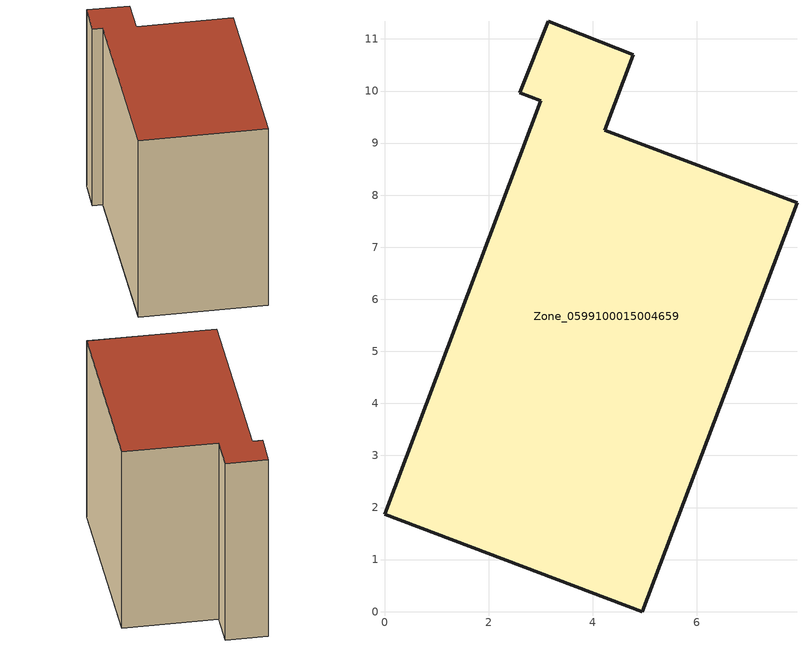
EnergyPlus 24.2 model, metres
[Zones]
Zone_0599100015004659
 floor ground (C_G): 4.96,0 0,1.87 3,9.81 2.6,9.97 3.14,11.34 4.78,10.7 4.23,9.25 7.92,7.85 z0.92
 wall outside (C_F): 4.23,9.25 4.78,10.7 3.14,11.34 2.6,9.97 3,9.81 0,1.87 4.96,0 7.92,7.85 4.23,9.25 z0.92:9.31
 roof outside (C_R): 4.96,0 7.92,7.85 4.23,9.25 4.78,10.7 3.14,11.34 2.6,9.97 3,9.81 0,1.87 z9.31
[BUILDING]
Pand.0599100015004659: North Axis=0; Terrain=City; Loads Convergence Tolerance Value=0.04; Temperature Convergence Tolerance Value=0.4; Solar Distribution=FullExterior; Maximum Number of Warmup Days=25; Minimum Number of Warmup Days=1
[Site:Location]
Rotterdam.The.Hague.AP_ZH_NLD Design_Conditions: Latitude=51.96; Longitude=4.45; Time Zone=1; Elevation=-4.5
[SITE:GROUNDTEMPERATURE:BUILDINGSURFACE]
18, 18, 18, 18, 18, 18, 18, 18, 18, 18, 18, 18
[MATERIAL] Thermal Absorptance=0.9; Solar Absorptance=0.7; Visible Absorptance=0.7
Name | Roughness | Thickness | Conductivity | Density | Specific Heat
G.TI.1965-1974 | MediumSmooth | 0.15 | 0.882353 | 540 | 1210
F.TI.1965-1974 | Rough | 0.3 | 0.697674 | 1920 | 840
R.TI.1965-1974 | MediumRough | 0.2 | 0.232558 | 1500 | 1000
[CONSTRUCTION]
C_G: G.TI.1965-1974
C_F: F.TI.1965-1974
C_R: R.TI.1965-1974
[ZONE]
Zone_0599100015004659: Type=1; Multiplier=1; Ceiling Height=Autocalculate; Volume=Autocalculate; Floor Area=autocalculate; Part of Total Floor Area=Yes
[ZONEINFILTRATION:DESIGNFLOWRATE]
Infil_Zone_0599100015004659: Zone or ZoneList or Space or SpaceList=Zone_0599100015004659; Schedule=AlwaysOn; Design Flow Rate Calculation Method=Flow/Area; Flow Rate per Floor Area=0.003; Constant Term Coefficient=1; Temperature Term Coefficient=0; Velocity Term Coefficient=0; Velocity Squared Term Coefficient=0
[HVACTEMPLATE:ZONE:IDEALLOADSAIRSYSTEM]
Zone_0599100015004659: Maximum Heating Supply Air Temperature=50; Minimum Cooling Supply Air Temperature=13; Maximum Heating Supply Air Humidity Ratio=0.0156; Minimum Cooling Supply Air Humidity Ratio=0.0077; Heating Limit=NoLimit; Cooling Limit=NoLimit; Dehumidification Control Type=ConstantSensibleHeatRatio; Cooling Sensible Heat Ratio=0.7; Dehumidification Setpoint=60; Humidification Control Type=None; Humidification Setpoint=30; Outdoor Air Method=None; Outdoor Air Flow Rate per Person=0.00944; Outdoor Air Flow Rate per Zone Floor Area=0; Outdoor Air Flow Rate per Zone=0; Demand Controlled Ventilation Type=None; Outdoor Air Economizer Type=NoEconomizer; Heat Recovery Type=None; Sensible Heat Recovery Effectiveness=0.7; Latent Heat Recovery Effectiveness=0.65
[ZONECONTROL:THERMOSTAT]
ThermostatControl_Zone_0599100015004659: Zone or ZoneList=Zone_0599100015004659; Control Type Schedule=DualSetpointControlType; Control 1=Thermostat_Zone_0599100015004659; Temperature Difference Between Cutout And Setpoint=0
[THERMOSTATSETPOINT:DUALSETPOINT]
Thermostat_Zone_0599100015004659: Heating Setpoint Temperature Schedule=HeatingSetpoint_Zone_0599100015004659; Cooling Setpoint Temperature Schedule=CoolingSetpoint_Zone_0599100015004659
[SCHEDULE:COMPACT]
HeatingSetpoint_Zone_0599100015004659: Through: 12/31, For: AllDays, Until: 24:00, 21
CoolingSetpoint_Zone_0599100015004659: Through: 12/31, For: AllDays, Until: 24:00, 24
DualSetpointControlType: Through: 12/31, For: AllDays, Until: 24:00, 4
AlwaysOn: Through: 12/31, For: AllDays, Until: 24:00, 1
